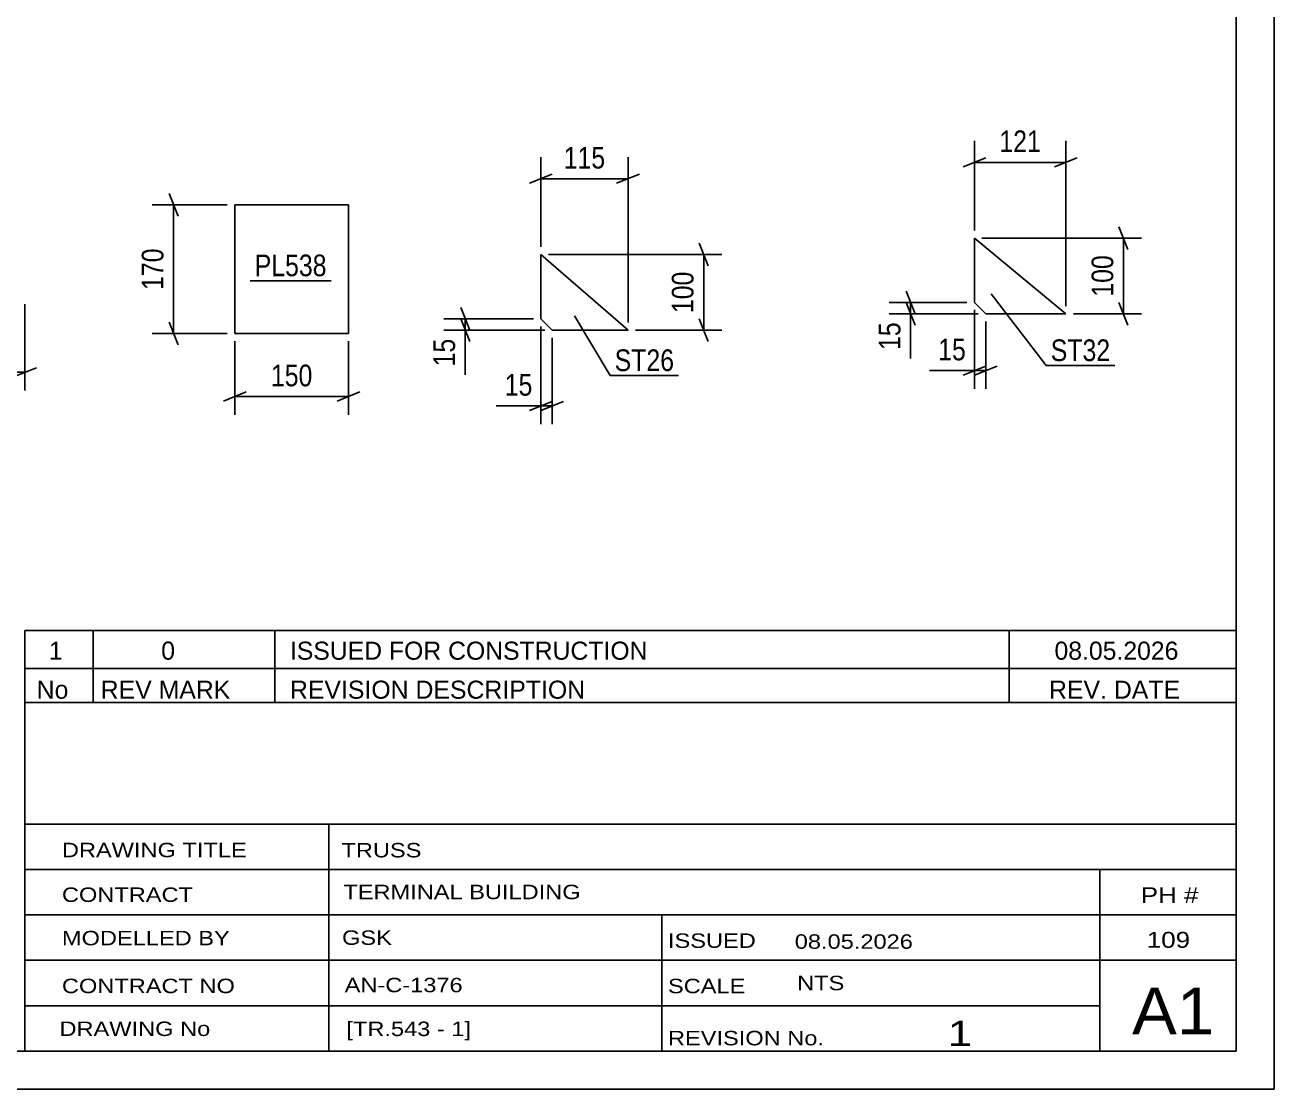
# Model space of a CAD drawing. Header units: millimetres. Extents: x 0 to 420, y 0 to 297.
# Drawn here: x 255 to 420, y 0 to 140.5 of the extents above; entities that cross this region are included whole.
import ezdxf

# ---------------------------------------------------------------- set-up
doc = ezdxf.new("R2010")
doc.units = ezdxf.units.MM
doc.styles.add('Arial Narrow', font='ARIALN.TTF', dxfattribs={"height": 0.2})

# ---------------------------------------------------------------- blocks, each defined once
blk = doc.blocks.new('Unknown-318465427-1115')
at = {"color": 5, "linetype": 'Continuous'}
for p, q in [((420, 0), (420, 297)), ((415, 5), (415, 292)), ((5, 5), (415, 5)), ((0, 0), (420, 0))]:
    blk.add_line(p, q, dxfattribs=at)
blk = doc.blocks.new('Part-318465427-17067 - 17066')
at = {"color": 2, "linetype": 'Continuous'}
for p, q in [((297.73, 116.78), (282.73, 116.78)), ((282.73, 99.78), (282.73, 116.78)), ((297.73, 99.78), (297.73, 116.78)), ((297.73, 99.78), (282.73, 99.78))]:
    blk.add_line(p, q, dxfattribs=at)
blk = doc.blocks.new('Part-318465427-17183 - 17182')
at = {"color": 2, "linetype": 'Continuous'}
for p, q in [((380.42, 103.89), (380.42, 112.39)), ((392.51, 102.39), (380.42, 112.39)), ((381.92, 102.39), (380.42, 103.89)), ((381.92, 102.39), (392.51, 102.39))]:
    blk.add_line(p, q, dxfattribs=at)
blk = doc.blocks.new('Part-318465427-17220 - 17219')
at = {"color": 2, "linetype": 'Continuous'}
for p, q in [((323.16, 110.22), (323.16, 101.72)), ((334.66, 100.22), (323.16, 110.22)), ((323.16, 101.72), (324.66, 100.22)), ((324.66, 100.22), (334.66, 100.22))]:
    blk.add_line(p, q, dxfattribs=at)
blk = doc.blocks.new('StraightDimension-318465427-17359 - 17075')
at = {"color": 7, "linetype": 'Continuous'}
for p, q in [((218.39, 103.66), (218.39, 92.26)), ((255, 103.66), (255, 92.26)), ((219.89, 95.26), (216.89, 94.06)), ((218.39, 94.66), (255, 94.66)), ((253.5, 94.06), (256.5, 95.26))]:
    blk.add_line(p, q, dxfattribs=at)
at = {"color": 0}
blk.add_wipeout([(240.04, 95.41), (240.04, 99.61), (233.35, 99.61), (233.35, 95.41)], dxfattribs=at)
at = {"color": 3, "style": 'Arial Narrow'}
blk.add_text('366', height=2.863, dxfattribs=at).set_placement((233.95, 96.01))
blk = doc.blocks.new('StraightDimension-318465427-17351 - 17066')
at = {"color": 7, "linetype": 'Continuous'}
for p, q in [((275.24, 115.28), (274.04, 118.28)), ((281.73, 116.78), (271.79, 116.78)), ((274.64, 99.78), (274.64, 116.78)), ((274.04, 101.28), (275.24, 98.28)), ((281.73, 99.78), (271.79, 99.78))]:
    blk.add_line(p, q, dxfattribs=at)
at = {"color": 0}
blk.add_wipeout([(273.89, 111.63), (269.69, 111.63), (269.69, 104.94), (273.89, 104.94)], dxfattribs=at)
at = {"color": 3, "style": 'Arial Narrow'}
blk.add_text('170', height=2.863, rotation=90.0002, dxfattribs=at).set_placement((273.29, 105.54))
blk = doc.blocks.new('StraightDimension-318465427-17355 - 17066')
at = {"color": 7, "linetype": 'Continuous'}
for p, q in [((282.73, 98.78), (282.73, 89.06)), ((297.73, 98.78), (297.73, 89.06)), ((284.23, 92.06), (281.23, 90.86)), ((282.73, 91.46), (297.73, 91.46)), ((296.23, 90.86), (299.23, 92.06))]:
    blk.add_line(p, q, dxfattribs=at)
at = {"color": 0}
blk.add_wipeout([(293.57, 92.21), (293.57, 96.41), (286.89, 96.41), (286.89, 92.21)], dxfattribs=at)
at = {"color": 3, "style": 'Arial Narrow'}
blk.add_text('150', height=2.863, dxfattribs=at).set_placement((287.49, 92.81))
blk = doc.blocks.new('StraightDimension-318465427-17715 - 17182')
at = {"color": 7, "linetype": 'Continuous'}
for p, q in [((371.4, 105.39), (372.6, 102.39)), ((379.42, 103.89), (369.15, 103.89)), ((380.92, 102.39), (369.15, 102.39)), ((372.6, 100.89), (371.4, 103.89)), ((372, 102.39), (372, 103.89))]:
    blk.add_line(p, q, dxfattribs=at)
at = {"color": 0}
blk.add_wipeout([(371.25, 101.87), (367.05, 101.87), (367.05, 97.01), (371.25, 97.01)], dxfattribs=at)
at = {"color": 7, "linetype": 'Continuous'}
blk.add_line((372, 102.39), (372, 96.48), dxfattribs=at)
blk.add_line((372, 102.39), (372, 96.48), dxfattribs=at)
at = {"color": 3, "style": 'Arial Narrow'}
blk.add_text('15', height=2.863, rotation=90.0002, dxfattribs=at).set_placement((370.65, 97.61))
blk = doc.blocks.new('StraightDimension-318465427-17707 - 17182')
at = {"color": 7, "linetype": 'Continuous'}
for p, q in [((380.42, 102.89), (380.42, 92.49)), ((381.92, 101.39), (381.92, 92.49)), ((378.92, 94.29), (381.92, 95.49)), ((383.42, 95.49), (380.42, 94.29)), ((380.42, 94.89), (381.92, 94.89))]:
    blk.add_line(p, q, dxfattribs=at)
at = {"color": 0}
blk.add_wipeout([(379.89, 95.64), (379.89, 99.84), (375.04, 99.84), (375.04, 95.64)], dxfattribs=at)
at = {"color": 7, "linetype": 'Continuous'}
blk.add_line((380.42, 94.89), (374.51, 94.89), dxfattribs=at)
blk.add_line((380.42, 94.89), (374.51, 94.89), dxfattribs=at)
at = {"color": 3, "style": 'Arial Narrow'}
blk.add_text('15', height=2.863, dxfattribs=at).set_placement((375.64, 96.24))
blk = doc.blocks.new('StraightDimension-318465427-17719 - 17182')
at = {"color": 7, "linetype": 'Continuous'}
for p, q in [((399.51, 113.89), (400.71, 110.89)), ((381.42, 112.39), (402.51, 112.39)), ((400.11, 102.39), (400.11, 112.39)), ((393.51, 102.39), (402.51, 102.39)), ((400.71, 100.89), (399.51, 103.89))]:
    blk.add_line(p, q, dxfattribs=at)
at = {"color": 0}
blk.add_wipeout([(399.36, 110.73), (395.16, 110.73), (395.16, 104.05), (399.36, 104.05)], dxfattribs=at)
at = {"color": 3, "style": 'Arial Narrow'}
blk.add_text('100', height=2.863, rotation=90.0002, dxfattribs=at).set_placement((398.76, 104.65))
blk = doc.blocks.new('StraightDimension-318465427-17711 - 17182')
at = {"color": 7, "linetype": 'Continuous'}
for p, q in [((380.42, 113.39), (380.42, 125.24)), ((392.51, 103.39), (392.51, 125.24)), ((378.92, 121.79), (381.92, 122.99)), ((380.42, 122.39), (392.51, 122.39)), ((394.01, 122.99), (391.01, 121.79))]:
    blk.add_line(p, q, dxfattribs=at)
at = {"color": 0}
blk.add_wipeout([(389.81, 123.14), (389.81, 127.34), (383.12, 127.34), (383.12, 123.14)], dxfattribs=at)
at = {"color": 3, "style": 'Arial Narrow'}
blk.add_text('121', height=2.863, dxfattribs=at).set_placement((383.72, 123.74))
blk = doc.blocks.new('StraightDimension-318465427-17747 - 17219')
at = {"color": 7, "linetype": 'Continuous'}
for p, q in [((312.56, 103.22), (313.76, 100.22)), ((322.16, 101.72), (310.31, 101.72)), ((313.76, 98.72), (312.56, 101.72)), ((313.16, 100.22), (313.16, 101.72)), ((323.66, 100.22), (310.31, 100.22))]:
    blk.add_line(p, q, dxfattribs=at)
at = {"color": 0}
blk.add_wipeout([(312.41, 99.7), (308.21, 99.7), (308.21, 94.84), (312.41, 94.84)], dxfattribs=at)
at = {"color": 7, "linetype": 'Continuous'}
blk.add_line((313.16, 100.22), (313.16, 94.32), dxfattribs=at)
blk.add_line((313.16, 100.22), (313.16, 94.32), dxfattribs=at)
at = {"color": 3, "style": 'Arial Narrow'}
blk.add_text('15', height=2.863, rotation=90.0002, dxfattribs=at).set_placement((311.81, 95.44))
blk = doc.blocks.new('StraightDimension-318465427-17739 - 17219')
at = {"color": 7, "linetype": 'Continuous'}
for p, q in [((323.16, 100.72), (323.16, 87.82)), ((324.66, 99.22), (324.66, 87.82)), ((321.66, 89.62), (324.66, 90.82)), ((326.16, 90.82), (323.16, 89.62)), ((323.16, 90.22), (324.66, 90.22))]:
    blk.add_line(p, q, dxfattribs=at)
at = {"color": 0}
blk.add_wipeout([(322.63, 90.97), (322.63, 95.17), (317.78, 95.17), (317.78, 90.97)], dxfattribs=at)
at = {"color": 7, "linetype": 'Continuous'}
blk.add_line((323.16, 90.22), (317.25, 90.22), dxfattribs=at)
blk.add_line((323.16, 90.22), (317.25, 90.22), dxfattribs=at)
at = {"color": 3, "style": 'Arial Narrow'}
blk.add_text('15', height=2.863, dxfattribs=at).set_placement((318.38, 91.57))
blk = doc.blocks.new('StraightDimension-318465427-17751 - 17219')
at = {"color": 7, "linetype": 'Continuous'}
for p, q in [((344.06, 111.72), (345.26, 108.72)), ((324.16, 110.22), (347.06, 110.22)), ((344.66, 100.22), (344.66, 110.22)), ((345.26, 98.72), (344.06, 101.72)), ((335.66, 100.22), (347.06, 100.22))]:
    blk.add_line(p, q, dxfattribs=at)
at = {"color": 0}
blk.add_wipeout([(343.91, 108.57), (339.71, 108.57), (339.71, 101.88), (343.91, 101.88)], dxfattribs=at)
at = {"color": 3, "style": 'Arial Narrow'}
blk.add_text('100', height=2.863, rotation=90.0002, dxfattribs=at).set_placement((343.31, 102.48))
blk = doc.blocks.new('StraightDimension-318465427-17743 - 17219')
at = {"color": 7, "linetype": 'Continuous'}
for p, q in [((323.16, 111.22), (323.16, 123.07)), ((334.66, 101.22), (334.66, 123.07)), ((321.66, 119.62), (324.66, 120.82)), ((336.16, 120.82), (333.16, 119.62)), ((323.16, 120.22), (334.66, 120.22))]:
    blk.add_line(p, q, dxfattribs=at)
at = {"color": 0}
blk.add_wipeout([(332.25, 120.97), (332.25, 125.17), (325.57, 125.17), (325.57, 120.97)], dxfattribs=at)
at = {"color": 3, "style": 'Arial Narrow'}
blk.add_text('115', height=2.863, dxfattribs=at).set_placement((326.17, 121.57))
blk = doc.blocks.new('Unknown-318465427-20774')
at = {"color": 7, "linetype": 'Continuous'}
for p, q in [((255, 51.05), (255, 5)), ((255, 51.05), (415, 51.05)), ((415, 51), (415, 5)), ((255, 35), (415, 35)), ((295.14, 35), (295.14, 5)), ((255, 29), (415, 29)), ((397, 5.05), (397, 29.05)), ((255, 23), (415, 23)), ((339.14, 23), (339.14, 5)), ((255, 17), (415, 17)), ((255, 11), (397, 11)), ((255, 5), (415, 5))]:
    blk.add_line(p, q, dxfattribs=at)
at = {"color": 7, "style": 'Arial Narrow'}
for s, height, width, p in [('DRAWING TITLE', 1.9089, 1.425378, (259.88, 30.61)), ('TRUSS', 1.909, 1.425378, (296.81, 30.59)), ('CONTRACT', 1.909, 1.425378, (259.88, 24.71)), ('TERMINAL BUILDING', 1.9089, 1.425378, (297.06, 25.07)), ('MODELLED BY', 1.9089, 1.425378, (259.88, 18.98)), ('GSK', 1.909, 1.425378, (296.88, 19.04)), ('ISSUED', 1.909, 1.425378, (339.94, 18.64)), ('08.05.2026', 1.909, 1.425378, (356.69, 18.52)), ('CONTRACT NO', 1.9089, 1.425378, (259.88, 12.66)), ('AN-C-1376', 1.909, 1.425378, (297.23, 12.78)), ('SCALE', 1.909, 1.425378, (339.94, 12.65)), ('A1', 6.204, 1.25, (401.24, 7.2)), ('DRAWING No', 1.909, 1.425378, (259.56, 7)), ('[TR.543 - 1]', 1.9089, 1.425378, (297.46, 6.99)), ('1', 3.34, 1.5, (376.91, 5.68)), ('REVISION No.', 1.9089, 1.425378, (339.94, 5.77))]:
    blk.add_text(s, height=height, dxfattribs=dict(at, width=width)).set_placement(p)
at = {"color": 7, "linetype": 'Continuous', "style": 'Arial Narrow'}
for s, height, width, p in [('PH #', 2.1, 1.42538, (402.4, 24.55)), ('109', 2.1, 1.42538, (403.19, 18.65)), ('NTS', 1.909, 1.425378, (357, 13.05))]:
    blk.add_text(s, height=height, dxfattribs=dict(at, width=width)).set_placement(p)
blk = doc.blocks.new('Unknown-318465427-20775')
at = {"color": 7, "linetype": 'Continuous'}
for p, q in [((255, 60.55), (415, 60.55)), ((415, 60.55), (255, 60.55)), ((255, 60.55), (255, 55.55)), ((264, 60.55), (264, 55.55)), ((288, 60.55), (288, 55.55)), ((385, 60.55), (385, 55.55)), ((415, 60.55), (415, 55.55)), ((255, 55.55), (415, 55.55)), ((255, 55.55), (255, 51.05)), ((255, 55.55), (415, 55.55)), ((264, 55.55), (264, 51.05)), ((288, 55.55), (288, 51.05)), ((385, 55.55), (385, 51.05)), ((415, 55.55), (415, 51.05)), ((415, 51.05), (255, 51.05))]:
    blk.add_line(p, q, dxfattribs=at)
at = {"color": 7, "linetype": 'Continuous', "style": 'Arial Narrow'}
for s, height, width, p in [('1', 2.39, 1.196471, (258.16, 56.7)), ('0', 2.39, 1.196471, (273, 56.7)), ('ISSUED FOR CONSTRUCTION', 2.3861, 1.196471, (290, 56.7)), ('08.05.2026', 2.386, 1.196471, (391, 56.7)), ('No', 2.386, 1.2, (256.54, 51.55)), ('REV MARK', 2.386, 1.2, (265, 51.55)), ('REVISION DESCRIPTION', 2.3861, 1.2, (290, 51.55)), ('REV. DATE', 2.386, 1.2, (390.28, 51.55))]:
    blk.add_text(s, height=height, dxfattribs=dict(at, width=width)).set_placement(p)
blk = doc.blocks.new('Mark-318465427-17776 - 17066')
at = {"color": 0}
blk.add_wipeout([(294.86, 107.35), (294.86, 110.35), (285.35, 110.35), (285.35, 107.35)], dxfattribs=at)
blk.add_wipeout([(294.86, 107.35), (294.86, 110.35), (285.35, 110.35), (285.35, 107.35)], dxfattribs=at)
at = {"color": 30, "linetype": 'Continuous'}
blk.add_line((284.75, 106.75), (295.46, 106.75), dxfattribs=at)
at = {"color": 3, "style": 'Arial Narrow'}
blk.add_text('PL538', height=2.863, dxfattribs=at).set_placement((285.35, 107.35))
blk = doc.blocks.new('Mark-318465427-17806 - 17182')
at = {"color": 0}
blk.add_wipeout([(398.36, 96.14), (398.36, 99.14), (390.51, 99.14), (390.51, 96.14)], dxfattribs=at)
blk.add_wipeout([(398.36, 96.14), (398.36, 99.14), (390.51, 99.14), (390.51, 96.14)], dxfattribs=at)
at = {"color": 30, "linetype": 'Continuous'}
for p, q in [((382.62, 105.04), (389.91, 95.54)), ((389.91, 95.54), (398.96, 95.54))]:
    blk.add_line(p, q, dxfattribs=at)
at = {"color": 3, "style": 'Arial Narrow'}
blk.add_text('ST32', height=2.863, dxfattribs=at).set_placement((390.51, 96.14))
blk = doc.blocks.new('Mark-318465427-17812 - 17219')
at = {"color": 0}
blk.add_wipeout([(340.75, 94.82), (340.75, 97.82), (332.9, 97.82), (332.9, 94.82)], dxfattribs=at)
blk.add_wipeout([(340.75, 94.82), (340.75, 97.82), (332.9, 97.82), (332.9, 94.82)], dxfattribs=at)
at = {"color": 30, "linetype": 'Continuous'}
for p, q in [((327.57, 102.11), (332.3, 94.22)), ((332.3, 94.22), (341.35, 94.22))]:
    blk.add_line(p, q, dxfattribs=at)
at = {"color": 3, "style": 'Arial Narrow'}
blk.add_text('ST26', height=2.863, dxfattribs=at).set_placement((332.9, 94.82))

msp = doc.modelspace()

# ---------------------------------------------------------------- block references
for name in ['Unknown-318465427-1115', 'Part-318465427-17067 - 17066', 'Part-318465427-17183 - 17182', 'Part-318465427-17220 - 17219', 'Unknown-318465427-20775', 'Unknown-318465427-20774']:
    msp.add_blockref(name, (0, 0))

# ---------------------------------------------------------------- next in the draw order: block references
for name in ['StraightDimension-318465427-17351 - 17066', 'Mark-318465427-17776 - 17066', 'StraightDimension-318465427-17715 - 17182', 'StraightDimension-318465427-17359 - 17075', 'StraightDimension-318465427-17747 - 17219']:
    msp.add_blockref(name, (0, 0))

# ---------------------------------------------------------------- next in the draw order: block references
for name in ['StraightDimension-318465427-17707 - 17182', 'StraightDimension-318465427-17739 - 17219', 'StraightDimension-318465427-17355 - 17066']:
    msp.add_blockref(name, (0, 0))

# ---------------------------------------------------------------- next in the draw order: block references
for name in ['StraightDimension-318465427-17719 - 17182', 'StraightDimension-318465427-17751 - 17219']:
    msp.add_blockref(name, (0, 0))

# ---------------------------------------------------------------- next in the draw order: block references
for name in ['StraightDimension-318465427-17711 - 17182', 'StraightDimension-318465427-17743 - 17219']:
    msp.add_blockref(name, (0, 0))

# ---------------------------------------------------------------- next in the draw order: block references
for name in ['Mark-318465427-17806 - 17182', 'Mark-318465427-17812 - 17219']:
    msp.add_blockref(name, (0, 0))

doc.saveas('drawing.dxf')
